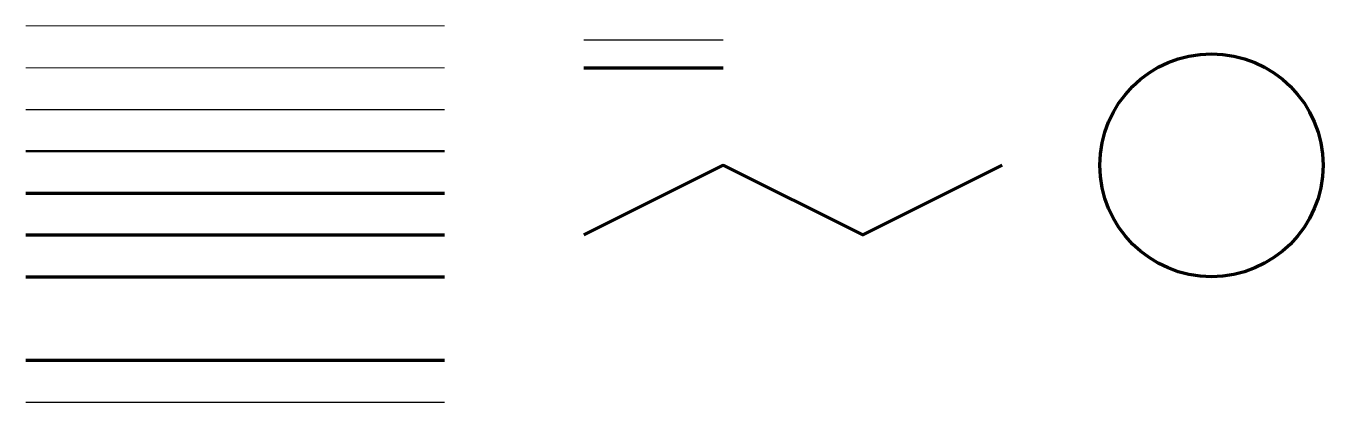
# Model space of a CAD drawing. Header units: metres. Extents: x 0 to 93, y -27 to 0.
import ezdxf

# ---------------------------------------------------------------- set-up
doc = ezdxf.new("R2010")
doc.units = ezdxf.units.M
doc.layers.add('Heavy', color=3, linetype='Continuous', lineweight=70)

# ---------------------------------------------------------------- blocks, each defined once
blk = doc.blocks.new('WEIGHTED')
at = {"lineweight": 25}
blk.add_line((0, 2), (10, 2), dxfattribs=at)
at = {"lineweight": -2}
blk.add_line((0, 0), (10, 0), dxfattribs=at)

msp = doc.modelspace()

# ---------------------------------------------------------------- linework, layer by layer
at = {"color": 1, "lineweight": 0}
msp.add_line((0, 0), (30, 0), dxfattribs=at)
at = {"color": 2, "lineweight": 13}
msp.add_line((0, -3), (30, -3), dxfattribs=at)
at = {"color": 3, "lineweight": 25}
msp.add_line((0, -6), (30, -6), dxfattribs=at)
at = {"color": 4, "lineweight": 50}
msp.add_line((0, -9), (30, -9), dxfattribs=at)
at = {"color": 5, "lineweight": 100}
msp.add_line((0, -12), (30, -12), dxfattribs=at)
at = {"color": 6, "lineweight": 158}
msp.add_line((0, -15), (30, -15), dxfattribs=at)
at = {"color": 7, "lineweight": 211}
msp.add_line((0, -18), (30, -18), dxfattribs=at)
at = {"lineweight": -3}
msp.add_line((0, -27), (30, -27), dxfattribs=at)
at = {"color": 6, "lineweight": 60}
msp.add_lwpolyline([(40, -15), (50, -10), (60, -15), (70, -10)], dxfattribs=at)
at = {"color": 5, "lineweight": 80}
msp.add_circle((85, -10), 8, dxfattribs=at)
at = {"layer": 'Heavy'}
msp.add_line((0, -24), (30, -24), dxfattribs=at)

# ---------------------------------------------------------------- block references
at = {"lineweight": 100}
msp.add_blockref('WEIGHTED', (40, -3), dxfattribs=at)

doc.saveas('drawing.dxf')
